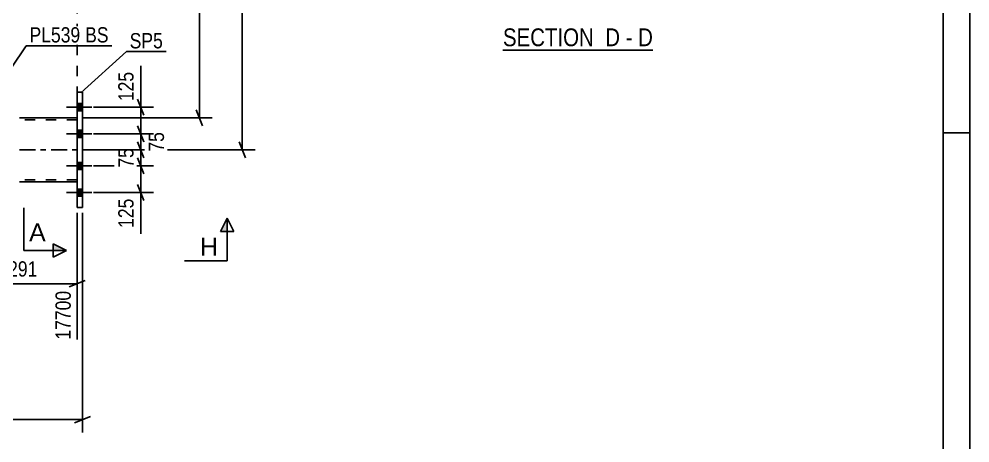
# Model space of a CAD drawing. Header units: millimetres. Extents: x -75 to 766, y -422 to 172.
# Drawn here: x 587.7 to 765.6, y -182.5 to -103.1 of the extents above; entities that cross this region are included whole.
import ezdxf

# ---------------------------------------------------------------- set-up
doc = ezdxf.new("R2010")
doc.units = ezdxf.units.MM
doc.linetypes.add('DXK_LINE_DOT2', pattern=[3.9198, 1.9599, -1.9599])
doc.linetypes.add('DXK_LINE_DOT3', pattern=[5.9187, 2.979, -0.9799, 0.9799, -0.9799])
doc.styles.add('Arial', font='ARIAL.TTF', dxfattribs={"height": 0.2})
doc.styles.add('Arial Narrow', font='ARIALN.TTF', dxfattribs={"height": 0.2})

# ---------------------------------------------------------------- blocks, each defined once
blk = doc.blocks.new('Unknown-570388036-1162')
at = {"color": 5, "linetype": 'Continuous'}
for p, q in [((765.64, -422.4), (765.64, 171.6)), ((760.64, -417.4), (760.64, 166.6)), ((765.64, -124.4), (760.64, -124.4))]:
    blk.add_line(p, q, dxfattribs=at)
blk = doc.blocks.new('Unknown-570388036-16 - 2557')
at = {"color": 6, "linetype": 'Continuous'}
blk.add_line((678.23, -108.94), (706.3, -108.94), dxfattribs=at)
at = {"color": 0, "linetype": 'Continuous'}
for points in [[(696.33, -108.19), (696.33, -104.69), (678.23, -104.69), (678.23, -108.19)], [(700.15, -108.19), (700.15, -104.69), (697.38, -104.69), (697.38, -108.19)], [(702.48, -108.19), (702.48, -104.69), (701.2, -104.69), (701.2, -108.19)], [(706.3, -108.19), (706.3, -104.69), (703.53, -104.69), (703.53, -108.19)]]:
    blk.add_wipeout(points, dxfattribs=at)
at = {"color": 7, "linetype": 'Continuous', "style": 'Arial Narrow'}
for s, p in [('SECTION ', (678.23, -108.19)), ('D', (697.38, -108.19)), ('D', (703.53, -108.19)), ('-', (701.2, -108.19))]:
    blk.add_text(s, height=3.34, dxfattribs=at).set_placement(p)
blk = doc.blocks.new('Part-570388036-3971 - 3779')
at = {"color": 2, "linetype": 'Continuous'}
for p, q in [((599.54, -116.8), (598.54, -116.8)), ((598.54, -116.8), (598.54, -138.4)), ((599.54, -116.8), (599.54, -138.4)), ((599.54, -138.4), (598.54, -138.4))]:
    blk.add_line(p, q, dxfattribs=at)
blk = doc.blocks.new('Part-570388036-4046 - 3779')
at = {"color": 2, "linetype": 'Continuous'}
for p, q in [((598.54, -121.6), (587.74, -121.6)), ((598.54, -133.6), (587.74, -133.6))]:
    blk.add_line(p, q, dxfattribs=at)
at = {"color": 7, "linetype": 'DXK_LINE_DOT2'}
for p, q in [((598.54, -121.6), (587.74, -121.6)), ((598.54, -122), (587.74, -122)), ((598.54, -133.6), (598.54, -121.6)), ((598.54, -133.2), (587.74, -133.2))]:
    blk.add_line(p, q, dxfattribs=at)
at = {"color": 7, "linetype": 'DXK_LINE_DOT3'}
blk.add_line((587.74, -127.6), (598.54, -127.6), dxfattribs=at)
blk = doc.blocks.new('Bolt-570388036-4052 - 3779')
at = {"linetype": 'Continuous'}
for points in [[(598.54, -118.94), (598.54, -120.26), (599.54, -120.26), (599.54, -118.94)], [(598.54, -118.94), (598.54, -120.26), (599.54, -120.26), (599.54, -118.94)], [(598.54, -118.94), (598.54, -120.26), (599.54, -120.26), (599.54, -118.94)], [(598.54, -123.94), (598.54, -125.26), (599.54, -125.26), (599.54, -123.94)], [(598.54, -123.94), (598.54, -125.26), (599.54, -125.26), (599.54, -123.94)], [(598.54, -129.94), (598.54, -131.26), (599.54, -131.26), (599.54, -129.94)], [(598.54, -129.94), (598.54, -131.26), (599.54, -131.26), (599.54, -129.94)], [(598.54, -134.94), (598.54, -136.26), (599.54, -136.26), (599.54, -134.94)], [(598.54, -134.94), (598.54, -136.26), (599.54, -136.26), (599.54, -134.94)], [(598.54, -134.94), (598.54, -136.26), (599.54, -136.26), (599.54, -134.94)]]:
    blk.add_hatch(color=1, dxfattribs=at).paths.add_polyline_path(points)
at = {"color": 1, "linetype": 'Continuous'}
for p, q in [((599.54, -118.94), (598.54, -118.94)), ((599.54, -118.94), (598.54, -118.94)), ((599.54, -118.94), (598.54, -118.94)), ((601.3, -119.6), (596.54, -119.6)), ((601.3, -119.6), (596.54, -119.6)), ((601.3, -119.6), (596.54, -119.6)), ((599.54, -120.26), (598.54, -120.26)), ((599.54, -120.26), (598.54, -120.26)), ((599.54, -120.26), (598.54, -120.26)), ((599.54, -123.94), (598.54, -123.94)), ((599.54, -123.94), (598.54, -123.94)), ((601.3, -124.6), (596.54, -124.6)), ((601.3, -124.6), (596.54, -124.6)), ((599.54, -125.26), (598.54, -125.26)), ((599.54, -125.26), (598.54, -125.26)), ((601.3, -130.6), (596.54, -130.6)), ((601.3, -130.6), (596.54, -130.6)), ((599.54, -129.94), (598.54, -129.94)), ((599.54, -129.94), (598.54, -129.94)), ((599.54, -131.26), (598.54, -131.26)), ((599.54, -131.26), (598.54, -131.26)), ((599.54, -134.94), (598.54, -134.94)), ((599.54, -134.94), (598.54, -134.94)), ((599.54, -134.94), (598.54, -134.94)), ((601.3, -135.6), (596.54, -135.6)), ((601.3, -135.6), (596.54, -135.6)), ((601.3, -135.6), (596.54, -135.6)), ((599.54, -136.26), (598.54, -136.26)), ((599.54, -136.26), (598.54, -136.26)), ((599.54, -136.26), (598.54, -136.26))]:
    blk.add_line(p, q, dxfattribs=at)
blk = doc.blocks.new('Line-570388036-5310 - 3779')
at = {"color": 1, "linetype": 'DXK_LINE_DOT2'}
blk.add_line((598.54, -6), (598.54, -116.8), dxfattribs=at)
blk = doc.blocks.new('StraightDimension-570388036-12779 - 3779')
at = {"color": 7, "linetype": 'Continuous'}
for p, q in [((622.02, -7.5), (620.82, -4.5)), ((599.54, -6), (623.82, -6)), ((621.42, -121.6), (621.42, -6)), ((620.82, -120.1), (622.02, -123.1)), ((599.54, -121.6), (623.82, -121.6))]:
    blk.add_line(p, q, dxfattribs=at)
at = {"color": 0}
blk.add_wipeout([(620.67, -59.54), (616.47, -59.54), (616.47, -68.06), (620.67, -68.06)], dxfattribs=at)
at = {"color": 3, "style": 'Arial Narrow'}
blk.add_text('2890', height=2.863, rotation=90.0002, dxfattribs=at).set_placement((620.07, -67.46))
blk = doc.blocks.new('StraightDimension-570388036-5182 - 3779')
at = {"color": 7, "linetype": 'Continuous'}
for p, q in [((609.84, -129.1), (611.04, -132.1)), ((601.58, -130.6), (612.84, -130.6)), ((610.44, -135.6), (610.44, -130.6)), ((611.04, -137.1), (609.84, -134.1)), ((601.58, -135.6), (612.84, -135.6))]:
    blk.add_line(p, q, dxfattribs=at)
at = {"color": 0}
blk.add_wipeout([(609.69, -136.12), (605.49, -136.12), (605.49, -142.81), (609.69, -142.81)], dxfattribs=at)
at = {"color": 7, "linetype": 'Continuous'}
blk.add_line((610.44, -135.6), (610.44, -143.33), dxfattribs=at)
blk.add_line((610.44, -135.6), (610.44, -143.33), dxfattribs=at)
at = {"color": 3, "style": 'Arial Narrow'}
blk.add_text('125', height=2.863, rotation=90.0002, dxfattribs=at).set_placement((609.09, -142.21))
blk = doc.blocks.new('StraightDimension-570388036-4496 - 3779')
at = {"color": 7, "linetype": 'Continuous'}
for p, q in [((599.54, -139.4), (599.54, -180.51)), ((598.04, -178.71), (601.04, -177.51)), ((-41, -178.11), (599.54, -178.11))]:
    blk.add_line(p, q, dxfattribs=at)
blk = doc.blocks.new('StraightDimension-570388036-4535 - 3779')
at = {"color": 7, "linetype": 'Continuous'}
for p, q in [((600.54, 0), (631.83, 0)), ((630.03, -1.5), (628.83, 1.5)), ((629.43, -127.6), (629.43, 0)), ((628.83, -126.1), (630.03, -129.1)), ((600.54, -127.6), (631.83, -127.6))]:
    blk.add_line(p, q, dxfattribs=at)
at = {"color": 0}
blk.add_wipeout([(628.68, -59.54), (624.48, -59.54), (624.48, -68.06), (628.68, -68.06)], dxfattribs=at)
at = {"color": 3, "style": 'Arial Narrow'}
blk.add_text('3190', height=2.863, rotation=90.0002, dxfattribs=at).set_placement((628.08, -67.46))
blk = doc.blocks.new('StraightDimension-570388036-5195 - 3779')
at = {"color": 7, "linetype": 'Continuous'}
for p, q in [((609.84, -126.1), (611.04, -129.1)), ((599.54, -127.6), (612.84, -127.6)), ((610.44, -130.6), (610.44, -127.6)), ((611.04, -132.1), (609.84, -129.1)), ((601.58, -130.6), (612.84, -130.6))]:
    blk.add_line(p, q, dxfattribs=at)
at = {"color": 0}
blk.add_wipeout([(609.69, -126.67), (605.49, -126.67), (605.49, -131.53), (609.69, -131.53)], dxfattribs=at)
at = {"color": 3, "style": 'Arial Narrow'}
blk.add_text('75', height=2.863, rotation=90.0002, dxfattribs=at).set_placement((609.09, -130.93))
blk = doc.blocks.new('StraightDimension-570388036-5202 - 3779')
at = {"color": 7, "linetype": 'Continuous'}
for p, q in [((609.84, -123.1), (611.04, -126.1)), ((601.58, -124.6), (613.29, -124.6)), ((611.04, -129.1), (609.84, -126.1)), ((610.44, -127.6), (610.44, -124.6)), ((599.54, -127.6), (613.29, -127.6))]:
    blk.add_line(p, q, dxfattribs=at)
at = {"color": 0}
blk.add_wipeout([(615.39, -123.67), (611.19, -123.67), (611.19, -128.53), (615.39, -128.53)], dxfattribs=at)
at = {"color": 3, "style": 'Arial Narrow'}
blk.add_text('75', height=2.863, rotation=90.0002, dxfattribs=at).set_placement((614.79, -127.93))
blk = doc.blocks.new('StraightDimension-570388036-5209 - 3779')
at = {"color": 7, "linetype": 'Continuous'}
for p, q in [((609.84, -118.1), (611.04, -121.1)), ((601.58, -119.6), (612.84, -119.6)), ((610.44, -124.6), (610.44, -119.6)), ((611.04, -126.1), (609.84, -123.1)), ((601.58, -124.6), (612.84, -124.6))]:
    blk.add_line(p, q, dxfattribs=at)
at = {"color": 0}
blk.add_wipeout([(609.69, -112.39), (605.49, -112.39), (605.49, -119.07), (609.69, -119.07)], dxfattribs=at)
at = {"color": 7, "linetype": 'Continuous'}
blk.add_line((610.44, -119.6), (610.44, -111.87), dxfattribs=at)
blk.add_line((610.44, -119.6), (610.44, -111.87), dxfattribs=at)
at = {"color": 3, "style": 'Arial Narrow'}
blk.add_text('125', height=2.863, rotation=90.0002, dxfattribs=at).set_placement((609.09, -118.47))
blk = doc.blocks.new('StraightDimension-570388036-12368 - 3779')
at = {"color": 7, "linetype": 'Continuous'}
for p, q in [((576.36, -122.6), (576.36, -163.13)), ((598.54, -139.4), (598.54, -163.13)), ((577.86, -152.08), (574.86, -153.28)), ((576.36, -152.68), (598.54, -152.68)), ((597.04, -153.28), (600.04, -152.08))]:
    blk.add_line(p, q, dxfattribs=at)
at = {"color": 0}
blk.add_wipeout([(591.71, -151.93), (591.71, -147.73), (583.19, -147.73), (583.19, -151.93)], dxfattribs=at)
at = {"color": 0, "linetype": 'Continuous'}
blk.add_wipeout([(597.94, -153.38), (593.74, -153.38), (593.74, -163.73), (597.94, -163.73)], dxfattribs=at)
at = {"color": 3, "style": 'Arial Narrow'}
blk.add_text('2291', height=2.863, dxfattribs=at).set_placement((583.79, -151.33))
at = {"color": 3, "linetype": 'Continuous', "style": 'Arial Narrow'}
blk.add_text('17700', height=2.863, rotation=90.0002, dxfattribs=at).set_placement((597.34, -163.13))
blk = doc.blocks.new('MarkSet-570388036-5425 - 3779')
at = {"color": 0}
for points in [[(599.13, -107.49), (599.13, -104.49), (589.62, -104.49), (589.62, -107.49)], [(604.41, -107.49), (604.41, -104.49), (600.03, -104.49), (600.03, -107.49)]]:
    blk.add_wipeout(points, dxfattribs=at)
for points in [[(599.13, -107.49), (599.13, -104.49), (589.62, -104.49), (589.62, -107.49)], [(604.41, -107.49), (604.41, -104.49), (600.03, -104.49), (600.03, -107.49)]]:
    blk.add_wipeout(points, dxfattribs=at)
at = {"color": 30, "linetype": 'Continuous'}
for p, q in [((581.46, -119.23), (589.02, -108.09)), ((589.02, -108.09), (605.01, -108.09))]:
    blk.add_line(p, q, dxfattribs=at)
at = {"color": 3, "style": 'Arial Narrow'}
for s, p in [('PL539', (589.62, -107.49)), ('BS', (600.03, -107.49))]:
    blk.add_text(s, height=2.863, dxfattribs=at).set_placement(p)
blk = doc.blocks.new('Mark-570388036-3967 - 3779')
at = {"color": 0}
blk.add_wipeout([(614.58, -108.59), (614.58, -105.59), (608.37, -105.59), (608.37, -108.59)], dxfattribs=at)
blk.add_wipeout([(614.58, -108.59), (614.58, -105.59), (608.37, -105.59), (608.37, -108.59)], dxfattribs=at)
at = {"color": 30, "linetype": 'Continuous'}
for p, q in [((599.25, -116.93), (607.77, -109.19)), ((607.77, -109.19), (615.18, -109.19))]:
    blk.add_line(p, q, dxfattribs=at)
at = {"color": 3, "style": 'Arial Narrow'}
blk.add_text('SP5', height=2.863, dxfattribs=at).set_placement((608.37, -108.59))
blk = doc.blocks.new('SectionMark-570388036-5250 - 3779')
at = {"linetype": 'Continuous'}
for points in [[(594.04, -91.83), (594.04, -90.58), (596.54, -90.58)], [(594.04, -146.47), (594.04, -145.22), (596.54, -146.47)]]:
    blk.add_hatch(color=6, dxfattribs=at).paths.add_polyline_path(points)
at = {"color": 6, "linetype": 'Continuous'}
for p, q in [((588.54, -90.58), (588.54, -98.58)), ((588.54, -90.58), (596.54, -90.58)), ((594.04, -91.83), (594.04, -89.33)), ((594.04, -89.33), (596.54, -90.58)), ((596.54, -90.58), (594.04, -91.83)), ((588.54, -146.47), (588.54, -138.47)), ((596.54, -146.47), (594.04, -145.22)), ((594.04, -145.22), (594.04, -147.72)), ((588.54, -146.47), (596.54, -146.47)), ((596.54, -146.47), (594.04, -147.72))]:
    blk.add_line(p, q, dxfattribs=at)
at = {"color": 0, "linetype": 'Continuous'}
for points in [[(592.65, -95.83), (592.65, -92.33), (589.54, -92.33), (589.54, -95.83)], [(592.65, -144.72), (592.65, -141.22), (589.54, -141.22), (589.54, -144.72)]]:
    blk.add_wipeout(points, dxfattribs=at)
at = {"color": 3, "linetype": 'Continuous', "style": 'Arial'}
for p in [(589.54, -95.83), (589.54, -144.72)]:
    blk.add_text('A', height=3.34, dxfattribs=at).set_placement(p)
blk = doc.blocks.new('SectionMark-570388036-5254 - 3779')
at = {"linetype": 'Continuous'}
blk.add_hatch(color=6, dxfattribs=at).paths.add_polyline_path([(626.64, -142.9), (625.39, -142.9), (626.64, -140.4)])
at = {"color": 6, "linetype": 'Continuous'}
for p, q in [((626.64, -140.4), (625.39, -142.9)), ((626.64, -148.4), (626.64, -140.4)), ((626.64, -140.4), (627.89, -142.9)), ((625.39, -142.9), (627.89, -142.9)), ((626.64, -148.4), (618.64, -148.4))]:
    blk.add_line(p, q, dxfattribs=at)
at = {"color": 0, "linetype": 'Continuous'}
blk.add_wipeout([(624.89, -147.4), (624.89, -143.9), (621.52, -143.9), (621.52, -147.4)], dxfattribs=at)
at = {"color": 3, "linetype": 'Continuous', "style": 'Arial'}
blk.add_text('H', height=3.34, dxfattribs=at).set_placement((621.52, -147.4))

msp = doc.modelspace()

# ---------------------------------------------------------------- block references
for name in ['Unknown-570388036-1162', 'Line-570388036-5310 - 3779', 'Part-570388036-3971 - 3779', 'Bolt-570388036-4052 - 3779', 'Part-570388036-4046 - 3779']:
    msp.add_blockref(name, (0, 0))

# ---------------------------------------------------------------- next in the draw order: block references
for name in ['StraightDimension-570388036-12779 - 3779', 'Unknown-570388036-16 - 2557', 'StraightDimension-570388036-5182 - 3779']:
    msp.add_blockref(name, (0, 0))

# ---------------------------------------------------------------- next in the draw order: block references
for name in ['StraightDimension-570388036-4535 - 3779', 'StraightDimension-570388036-4496 - 3779']:
    msp.add_blockref(name, (0, 0))

# ---------------------------------------------------------------- next in the draw order: block references
msp.add_blockref('StraightDimension-570388036-5195 - 3779', (0, 0))

# ---------------------------------------------------------------- next in the draw order: block references
msp.add_blockref('StraightDimension-570388036-5202 - 3779', (0, 0))

# ---------------------------------------------------------------- next in the draw order: block references
for name in ['StraightDimension-570388036-5209 - 3779', 'StraightDimension-570388036-12368 - 3779']:
    msp.add_blockref(name, (0, 0))

# ---------------------------------------------------------------- next in the draw order: block references
msp.add_blockref('MarkSet-570388036-5425 - 3779', (0, 0))

# ---------------------------------------------------------------- next in the draw order: block references
for name in ['SectionMark-570388036-5250 - 3779', 'Mark-570388036-3967 - 3779']:
    msp.add_blockref(name, (0, 0))

# ---------------------------------------------------------------- next in the draw order: block references
msp.add_blockref('SectionMark-570388036-5254 - 3779', (0, 0))

doc.saveas('drawing.dxf')
